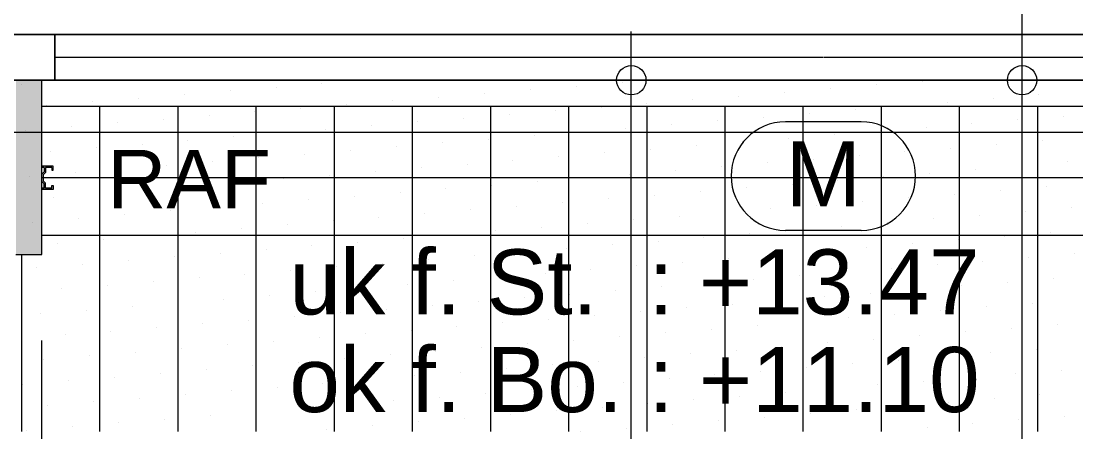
# Model space of a CAD drawing. Header units: metres. Extents: x 0.003 to 0.843, y 0.003 to 0.597.
# Drawn here: x 0.57612 to 0.60851, y 0.19179 to 0.20441 of the extents above; entities that cross this region are included whole.
import ezdxf

# ---------------------------------------------------------------- set-up
doc = ezdxf.new("R2010")
doc.units = ezdxf.units.M
for name, pattern in [('AUSGEZOGEN', [0]), ('PHANTOM', [63.5, 31.75, -6.35, 6.35, -6.35, 6.35, -6.35]), ('PUNKT', [6.35, 0, -6.35]), ('RAND', [44.45, 12.7, -6.35, 12.7, -6.35, 0, -6.35]), ('VERDECKT', [9.525, 6.35, -3.175])]:
    doc.linetypes.add(name, pattern=pattern)
for name, color, linetype, lineweight in [('Ausbau Raeume', 7, 'AUSGEZOGEN', 18), ('Bodenplatte', 7, 'AUSGEZOGEN', 18), ('Daemmung', 7, 'AUSGEZOGEN', 18), ('Decke', 7, 'AUSGEZOGEN', 35), ('Deckendaemmung', 7, 'AUSGEZOGEN', 13), ('Elektro Text', 2, 'AUSGEZOGEN', 18), ('Fenster', 7, 'AUSGEZOGEN', 18), ('Rolladen', 7, 'AUSGEZOGEN', 13), ('Text Koten', 7, 'AUSGEZOGEN', 25), ('Text Werkplan Ausfuehrung', 7, 'AUSGEZOGEN', 25), ('Wand Beton bewehrt', 7, 'AUSGEZOGEN', 35), ('Werkplan- Ausfuehrungsmasse', 7, 'AUSGEZOGEN', 13)]:
    doc.layers.add(name, color=color, linetype=linetype, lineweight=lineweight)
doc.styles.add('ARIAL', font='ARIAL.TTF')

msp = doc.modelspace()

# ---------------------------------------------------------------- hatches: boundary and pattern name
at = {"layer": 'Daemmung', "linetype": 'AUSGEZOGEN', "lineweight": 13}
msp.add_hatch(color=32, dxfattribs=at).paths.add_polyline_path([(0.57676, 0.199397), (0.57676, 0.202597), (0.57596, 0.202597), (0.57596, 0.199397), (0.57596, 0.198597), (0.57596, 0.198117), (0.57596, 0.197637), (0.57596, 0.197237), (0.57676, 0.197237), (0.57676, 0.197637), (0.57676, 0.198117), (0.57676, 0.198597)])

# ---------------------------------------------------------------- linework, layer by layer
at = {"layer": 'Ausbau Raeume', "color": 254, "linetype": 'AUSGEZOGEN', "lineweight": 18}
for p, q in [((0.578542, 0.199003), (0.578542, 0.201797)), ((0.580942, 0.199003), (0.580942, 0.201797)), ((0.583342, 0.199003), (0.583342, 0.201797)), ((0.585742, 0.199003), (0.585742, 0.201797)), ((0.588142, 0.199003), (0.588142, 0.201797)), ((0.590542, 0.199003), (0.590542, 0.201797)), ((0.592942, 0.199003), (0.592942, 0.201797)), ((0.595342, 0.199003), (0.595342, 0.201797)), ((0.597742, 0.199003), (0.597742, 0.201797)), ((0.600142, 0.199003), (0.600142, 0.201797)), ((0.602542, 0.199003), (0.602542, 0.201797)), ((0.604942, 0.199003), (0.604942, 0.201797)), ((0.607342, 0.199003), (0.607342, 0.201797)), ((0.578542, 0.191803), (0.578542, 0.198989)), ((0.580942, 0.191803), (0.580942, 0.198989)), ((0.583342, 0.191803), (0.583342, 0.198989)), ((0.585742, 0.191803), (0.585742, 0.198989)), ((0.588142, 0.191803), (0.588142, 0.198989)), ((0.590542, 0.191803), (0.590542, 0.198989)), ((0.592942, 0.191803), (0.592942, 0.198989)), ((0.595342, 0.191803), (0.595342, 0.198989)), ((0.597742, 0.191803), (0.597742, 0.198989)), ((0.600142, 0.191803), (0.600142, 0.198989)), ((0.602542, 0.191803), (0.602542, 0.198989)), ((0.604942, 0.191803), (0.604942, 0.198989)), ((0.607342, 0.191803), (0.607342, 0.198989)), ((0.576142, 0.191803), (0.576142, 0.197237))]:
    msp.add_line(p, q, dxfattribs=at)
at = {"layer": 'Bodenplatte', "color": 92, "linetype": 'VERDECKT', "lineweight": 18, "true_color": 0x00c600}
msp.add_line((0.32236, 0.202597), (0.63436, 0.202597), dxfattribs=at)
at = {"layer": 'Daemmung', "color": 211, "linetype": 'AUSGEZOGEN', "lineweight": 13, "true_color": 0xff70ff}
for p, q in [((0.59486, 0.202597), (0.59486, 0.204097)), ((0.59486, 0.202597), (0.59336, 0.202597)), ((0.59486, 0.202597), (0.59636, 0.202597)), ((0.59486, 0.202597), (0.59486, 0.202597)), ((0.59486, 0.160997), (0.59486, 0.202597))]:
    msp.add_line(p, q, dxfattribs=at)
at = {"layer": 'Daemmung', "color": 7, "linetype": 'AUSGEZOGEN', "lineweight": 13}
for p, q in [((0.57676, 0.202597), (0.57596, 0.202597)), ((0.57676, 0.199397), (0.57676, 0.202597)), ((0.57676, 0.198597), (0.57676, 0.199397)), ((0.57676, 0.198117), (0.57676, 0.198597)), ((0.57676, 0.197637), (0.57676, 0.198117)), ((0.57676, 0.197237), (0.57676, 0.197637)), ((0.57596, 0.197237), (0.57676, 0.197237))]:
    msp.add_line(p, q, dxfattribs=at)
at = {"layer": 'Daemmung', "color": 211, "linetype": 'AUSGEZOGEN', "lineweight": 13, "true_color": 0xff70ff}
msp.add_circle((0.59486, 0.202597), 0.00045, dxfattribs=at)
at = {"layer": 'Decke', "color": 92, "linetype": 'PHANTOM', "lineweight": 18, "true_color": 0x00c600}
msp.add_line((0.32236, 0.202597), (0.63436, 0.202597), dxfattribs=at)
at = {"layer": 'Decke', "color": 92, "linetype": 'RAND', "lineweight": 18, "true_color": 0x00c600}
msp.add_line((0.31916, 0.200997), (0.63756, 0.200997), dxfattribs=at)
at = {"layer": 'Deckendaemmung', "color": 211, "linetype": 'AUSGEZOGEN', "lineweight": 13, "true_color": 0xff70ff}
for p, q in [((0.576142, 0.202468), (0.576142, 0.202468)), ((0.577551, 0.202581), (0.577551, 0.202581)), ((0.58536, 0.2025), (0.58536, 0.2025)), ((0.594578, 0.202533), (0.594578, 0.202533)), ((0.602387, 0.202452), (0.602387, 0.202452)), ((0.603796, 0.202565), (0.603796, 0.202565)), ((0.581132, 0.20216), (0.581132, 0.20216)), ((0.582541, 0.202274), (0.582541, 0.202274)), ((0.583951, 0.202387), (0.583951, 0.202387)), ((0.59035, 0.202193), (0.59035, 0.202193)), ((0.591759, 0.202306), (0.591759, 0.202306)), ((0.593169, 0.202419), (0.593169, 0.202419)), ((0.599568, 0.202225), (0.599568, 0.202225)), ((0.600977, 0.202338), (0.600977, 0.202338)), ((0.607377, 0.202144), (0.607377, 0.202144)), ((0.576903, 0.20182), (0.576903, 0.20182)), ((0.578313, 0.201933), (0.578313, 0.201933)), ((0.579722, 0.202047), (0.579722, 0.202047)), ((0.586121, 0.201852), (0.586121, 0.201852)), ((0.587531, 0.201966), (0.587531, 0.201966)), ((0.58894, 0.202079), (0.58894, 0.202079)), ((0.58894, 0.202079), (0.58894, 0.202079)), ((0.59534, 0.201885), (0.59534, 0.201885)), ((0.596749, 0.201998), (0.596749, 0.201998)), ((0.598158, 0.202112), (0.598158, 0.202112)), ((0.603148, 0.201804), (0.603148, 0.201804)), ((0.604558, 0.201917), (0.604558, 0.201917)), ((0.605967, 0.202031), (0.605967, 0.202031)), ((0.581893, 0.201512), (0.581893, 0.201512)), ((0.581893, 0.201512), (0.581893, 0.201512)), ((0.583303, 0.201626), (0.583303, 0.201626)), ((0.584712, 0.201739), (0.584712, 0.201739)), ((0.591111, 0.201545), (0.591111, 0.201545)), ((0.592521, 0.201658), (0.592521, 0.201658)), ((0.59393, 0.201771), (0.59393, 0.201771)), ((0.600329, 0.201577), (0.600329, 0.201577)), ((0.601739, 0.20169), (0.601739, 0.20169)), ((0.608138, 0.201496), (0.608138, 0.201496)), ((0.577665, 0.201172), (0.577665, 0.201172)), ((0.579074, 0.201285), (0.579074, 0.201285)), ((0.580484, 0.201399), (0.580484, 0.201399)), ((0.586883, 0.201204), (0.586883, 0.201204)), ((0.588292, 0.201318), (0.588292, 0.201318)), ((0.589702, 0.201431), (0.589702, 0.201431)), ((0.596101, 0.201237), (0.596101, 0.201237)), ((0.59751, 0.20135), (0.59751, 0.20135)), ((0.59892, 0.201464), (0.59892, 0.201464)), ((0.60391, 0.201156), (0.60391, 0.201156)), ((0.605319, 0.201269), (0.605319, 0.201269)), ((0.606729, 0.201382), (0.606729, 0.201382)), ((0.576255, 0.201059), (0.576255, 0.201059)), ((0.582655, 0.200864), (0.582655, 0.200864)), ((0.584064, 0.200978), (0.584064, 0.200978)), ((0.585473, 0.201091), (0.585473, 0.201091)), ((0.591873, 0.200896), (0.591873, 0.200896)), ((0.593282, 0.20101), (0.593282, 0.20101)), ((0.594692, 0.201123), (0.594692, 0.201123)), ((0.601091, 0.200929), (0.601091, 0.200929)), ((0.6025, 0.201042), (0.6025, 0.201042)), ((0.578426, 0.200524), (0.578426, 0.200524)), ((0.579836, 0.200637), (0.579836, 0.200637)), ((0.581245, 0.200751), (0.581245, 0.200751)), ((0.587644, 0.200556), (0.587644, 0.200556)), ((0.589054, 0.20067), (0.589054, 0.20067)), ((0.590463, 0.200783), (0.590463, 0.200783)), ((0.596862, 0.200589), (0.596862, 0.200589)), ((0.598272, 0.200702), (0.598272, 0.200702)), ((0.599681, 0.200815), (0.599681, 0.200815)), ((0.604671, 0.200508), (0.604671, 0.200508)), ((0.60608, 0.200621), (0.60608, 0.200621)), ((0.60749, 0.200734), (0.60749, 0.200734)), ((0.577017, 0.200411), (0.577017, 0.200411)), ((0.583416, 0.200216), (0.583416, 0.200216)), ((0.584825, 0.200329), (0.584825, 0.200329)), ((0.586235, 0.200443), (0.586235, 0.200443)), ((0.592634, 0.200248), (0.592634, 0.200248)), ((0.594044, 0.200362), (0.594044, 0.200362)), ((0.595453, 0.200475), (0.595453, 0.200475)), ((0.601852, 0.200281), (0.601852, 0.200281)), ((0.603262, 0.200394), (0.603262, 0.200394)), ((0.579188, 0.199876), (0.579188, 0.199876)), ((0.580597, 0.199989), (0.580597, 0.199989)), ((0.582007, 0.200103), (0.582007, 0.200103)), ((0.588406, 0.199908), (0.588406, 0.199908)), ((0.589815, 0.200022), (0.589815, 0.200022)), ((0.591225, 0.200135), (0.591225, 0.200135)), ((0.597624, 0.199941), (0.597624, 0.199941)), ((0.599033, 0.200054), (0.599033, 0.200054)), ((0.600443, 0.200167), (0.600443, 0.200167)), ((0.605432, 0.19986), (0.605432, 0.19986)), ((0.606842, 0.199973), (0.606842, 0.199973)), ((0.608251, 0.200086), (0.608251, 0.200086)), ((0.576369, 0.199649), (0.576369, 0.199649)), ((0.577778, 0.199762), (0.577778, 0.199762)), ((0.584177, 0.199568), (0.584177, 0.199568)), ((0.585587, 0.199681), (0.585587, 0.199681)), ((0.586996, 0.199795), (0.586996, 0.199795)), ((0.593395, 0.1996), (0.593395, 0.1996)), ((0.594805, 0.199714), (0.594805, 0.199714)), ((0.596214, 0.199827), (0.596214, 0.199827)), ((0.602614, 0.199633), (0.602614, 0.199633)), ((0.604023, 0.199746), (0.604023, 0.199746)), ((0.604023, 0.199746), (0.604023, 0.199746)), ((0.579949, 0.199228), (0.579949, 0.199228)), ((0.581359, 0.199341), (0.581359, 0.199341)), ((0.582768, 0.199455), (0.582768, 0.199455)), ((0.589167, 0.19926), (0.589167, 0.19926)), ((0.590577, 0.199374), (0.590577, 0.199374)), ((0.591986, 0.199487), (0.591986, 0.199487)), ((0.598385, 0.199293), (0.598385, 0.199293)), ((0.599795, 0.199406), (0.599795, 0.199406)), ((0.601204, 0.199519), (0.601204, 0.199519)), ((0.606194, 0.199212), (0.606194, 0.199212)), ((0.607603, 0.199325), (0.607603, 0.199325)), ((0.57713, 0.199001), (0.57713, 0.199001)), ((0.57854, 0.199114), (0.57854, 0.199114)), ((0.584939, 0.19892), (0.584939, 0.19892)), ((0.586348, 0.199033), (0.586348, 0.199033)), ((0.587758, 0.199147), (0.587758, 0.199147)), ((0.594157, 0.198952), (0.594157, 0.198952)), ((0.595566, 0.199066), (0.595566, 0.199066)), ((0.596976, 0.199179), (0.596976, 0.199179)), ((0.596976, 0.199179), (0.596976, 0.199179)), ((0.603375, 0.198985), (0.603375, 0.198985)), ((0.604784, 0.199098), (0.604784, 0.199098)), ((0.58071, 0.19858), (0.58071, 0.19858)), ((0.58212, 0.198693), (0.58212, 0.198693)), ((0.583529, 0.198807), (0.583529, 0.198807)), ((0.589929, 0.198612), (0.589929, 0.198612)), ((0.589929, 0.198612), (0.589929, 0.198612)), ((0.591338, 0.198726), (0.591338, 0.198726)), ((0.592747, 0.198839), (0.592747, 0.198839)), ((0.599147, 0.198645), (0.599147, 0.198645)), ((0.600556, 0.198758), (0.600556, 0.198758)), ((0.601966, 0.198871), (0.601966, 0.198871)), ((0.606955, 0.198564), (0.606955, 0.198564)), ((0.608365, 0.198677), (0.608365, 0.198677)), ((0.576482, 0.19824), (0.576482, 0.19824)), ((0.577892, 0.198353), (0.577892, 0.198353)), ((0.579301, 0.198466), (0.579301, 0.198466)), ((0.5857, 0.198272), (0.5857, 0.198272)), ((0.58711, 0.198385), (0.58711, 0.198385)), ((0.588519, 0.198499), (0.588519, 0.198499)), ((0.594918, 0.198304), (0.594918, 0.198304)), ((0.596328, 0.198418), (0.596328, 0.198418)), ((0.597737, 0.198531), (0.597737, 0.198531)), ((0.604136, 0.198337), (0.604136, 0.198337)), ((0.605546, 0.19845), (0.605546, 0.19845)), ((0.581472, 0.197932), (0.581472, 0.197932)), ((0.582881, 0.198045), (0.582881, 0.198045)), ((0.582881, 0.198045), (0.582881, 0.198045)), ((0.584291, 0.198159), (0.584291, 0.198159)), ((0.59069, 0.197964), (0.59069, 0.197964)), ((0.592099, 0.198078), (0.592099, 0.198078)), ((0.593509, 0.198191), (0.593509, 0.198191)), ((0.599908, 0.197997), (0.599908, 0.197997)), ((0.601318, 0.19811), (0.601318, 0.19811)), ((0.602727, 0.198223), (0.602727, 0.198223)), ((0.607717, 0.197916), (0.607717, 0.197916)), ((0.577244, 0.197592), (0.577244, 0.197592)), ((0.578653, 0.197705), (0.578653, 0.197705)), ((0.580062, 0.197818), (0.580062, 0.197818)), ((0.586462, 0.197624), (0.586462, 0.197624)), ((0.587871, 0.197737), (0.587871, 0.197737)), ((0.589281, 0.197851), (0.589281, 0.197851)), ((0.59568, 0.197656), (0.59568, 0.197656)), ((0.597089, 0.19777), (0.597089, 0.19777)), ((0.598499, 0.197883), (0.598499, 0.197883)), ((0.604898, 0.197689), (0.604898, 0.197689)), ((0.606307, 0.197802), (0.606307, 0.197802)), ((0.582233, 0.197284), (0.582233, 0.197284)), ((0.583643, 0.197397), (0.583643, 0.197397)), ((0.585052, 0.197511), (0.585052, 0.197511)), ((0.591451, 0.197316), (0.591451, 0.197316)), ((0.592861, 0.19743), (0.592861, 0.19743)), ((0.59427, 0.197543), (0.59427, 0.197543)), ((0.60067, 0.197349), (0.60067, 0.197349)), ((0.602079, 0.197462), (0.602079, 0.197462)), ((0.603488, 0.197575), (0.603488, 0.197575)), ((0.608478, 0.197268), (0.608478, 0.197268)), ((0.578005, 0.196944), (0.578005, 0.196944)), ((0.579414, 0.197057), (0.579414, 0.197057)), ((0.580824, 0.19717), (0.580824, 0.19717)), ((0.587223, 0.196976), (0.587223, 0.196976)), ((0.588633, 0.197089), (0.588633, 0.197089)), ((0.590042, 0.197203), (0.590042, 0.197203)), ((0.596441, 0.197008), (0.596441, 0.197008)), ((0.597851, 0.197122), (0.597851, 0.197122)), ((0.59926, 0.197235), (0.59926, 0.197235)), ((0.605659, 0.197041), (0.605659, 0.197041)), ((0.607069, 0.197154), (0.607069, 0.197154)), ((0.576596, 0.19683), (0.576596, 0.19683)), ((0.582995, 0.196636), (0.582995, 0.196636)), ((0.584404, 0.196749), (0.584404, 0.196749)), ((0.585814, 0.196863), (0.585814, 0.196863)), ((0.592213, 0.196668), (0.592213, 0.196668)), ((0.593622, 0.196782), (0.593622, 0.196782)), ((0.595032, 0.196895), (0.595032, 0.196895)), ((0.601431, 0.196701), (0.601431, 0.196701)), ((0.60284, 0.196814), (0.60284, 0.196814)), ((0.60425, 0.196927), (0.60425, 0.196927)), ((0.578766, 0.196296), (0.578766, 0.196296)), ((0.580176, 0.196409), (0.580176, 0.196409)), ((0.581585, 0.196522), (0.581585, 0.196522)), ((0.587985, 0.196328), (0.587985, 0.196328)), ((0.589394, 0.196441), (0.589394, 0.196441)), ((0.590803, 0.196555), (0.590803, 0.196555)), ((0.597203, 0.19636), (0.597203, 0.19636)), ((0.598612, 0.196474), (0.598612, 0.196474)), ((0.600021, 0.196587), (0.600021, 0.196587)), ((0.606421, 0.196393), (0.606421, 0.196393)), ((0.60783, 0.196506), (0.60783, 0.196506)), ((0.577357, 0.196182), (0.577357, 0.196182)), ((0.583756, 0.195988), (0.583756, 0.195988)), ((0.585166, 0.196101), (0.585166, 0.196101)), ((0.586575, 0.196215), (0.586575, 0.196215)), ((0.592974, 0.19602), (0.592974, 0.19602)), ((0.594384, 0.196134), (0.594384, 0.196134)), ((0.595793, 0.196247), (0.595793, 0.196247)), ((0.602192, 0.196053), (0.602192, 0.196053)), ((0.603602, 0.196166), (0.603602, 0.196166)), ((0.603602, 0.196166), (0.603602, 0.196166)), ((0.605011, 0.196279), (0.605011, 0.196279)), ((0.579528, 0.195648), (0.579528, 0.195648)), ((0.580937, 0.195761), (0.580937, 0.195761)), ((0.582347, 0.195874), (0.582347, 0.195874)), ((0.588746, 0.19568), (0.588746, 0.19568)), ((0.590155, 0.195793), (0.590155, 0.195793)), ((0.591565, 0.195907), (0.591565, 0.195907)), ((0.597964, 0.195712), (0.597964, 0.195712)), ((0.599373, 0.195826), (0.599373, 0.195826)), ((0.600783, 0.195939), (0.600783, 0.195939)), ((0.607182, 0.195745), (0.607182, 0.195745)), ((0.576709, 0.195421), (0.576709, 0.195421)), ((0.578118, 0.195534), (0.578118, 0.195534)), ((0.584518, 0.19534), (0.584518, 0.19534)), ((0.585927, 0.195453), (0.585927, 0.195453)), ((0.587336, 0.195567), (0.587336, 0.195567)), ((0.593736, 0.195372), (0.593736, 0.195372)), ((0.595145, 0.195486), (0.595145, 0.195486)), ((0.596555, 0.195599), (0.596555, 0.195599)), ((0.596555, 0.195599), (0.596555, 0.195599)), ((0.602954, 0.195405), (0.602954, 0.195405)), ((0.604363, 0.195518), (0.604363, 0.195518)), ((0.605773, 0.195631), (0.605773, 0.195631)), ((0.580289, 0.195), (0.580289, 0.195)), ((0.581699, 0.195113), (0.581699, 0.195113)), ((0.583108, 0.195226), (0.583108, 0.195226)), ((0.589507, 0.195032), (0.589507, 0.195032)), ((0.589507, 0.195032), (0.589507, 0.195032)), ((0.590917, 0.195145), (0.590917, 0.195145)), ((0.592326, 0.195259), (0.592326, 0.195259)), ((0.598725, 0.195064), (0.598725, 0.195064)), ((0.600135, 0.195178), (0.600135, 0.195178)), ((0.601544, 0.195291), (0.601544, 0.195291)), ((0.607944, 0.195097), (0.607944, 0.195097)), ((0.57747, 0.194773), (0.57747, 0.194773)), ((0.57888, 0.194886), (0.57888, 0.194886)), ((0.585279, 0.194692), (0.585279, 0.194692)), ((0.586688, 0.194805), (0.586688, 0.194805)), ((0.588098, 0.194919), (0.588098, 0.194919)), ((0.594497, 0.194724), (0.594497, 0.194724)), ((0.595907, 0.194837), (0.595907, 0.194837)), ((0.597316, 0.194951), (0.597316, 0.194951)), ((0.603715, 0.194756), (0.603715, 0.194756)), ((0.605125, 0.19487), (0.605125, 0.19487)), ((0.606534, 0.194983), (0.606534, 0.194983)), ((0.581051, 0.194352), (0.581051, 0.194352)), ((0.58246, 0.194465), (0.58246, 0.194465)), ((0.58246, 0.194465), (0.58246, 0.194465)), ((0.58387, 0.194578), (0.58387, 0.194578)), ((0.590269, 0.194384), (0.590269, 0.194384)), ((0.591678, 0.194497), (0.591678, 0.194497)), ((0.593088, 0.194611), (0.593088, 0.194611)), ((0.599487, 0.194416), (0.599487, 0.194416)), ((0.600896, 0.19453), (0.600896, 0.19453)), ((0.602306, 0.194643), (0.602306, 0.194643)), ((0.578232, 0.194125), (0.578232, 0.194125)), ((0.579641, 0.194238), (0.579641, 0.194238)), ((0.58604, 0.194044), (0.58604, 0.194044)), ((0.58745, 0.194157), (0.58745, 0.194157)), ((0.588859, 0.19427), (0.588859, 0.19427)), ((0.595259, 0.194076), (0.595259, 0.194076)), ((0.596668, 0.194189), (0.596668, 0.194189)), ((0.598077, 0.194303), (0.598077, 0.194303)), ((0.604477, 0.194108), (0.604477, 0.194108)), ((0.605886, 0.194222), (0.605886, 0.194222)), ((0.607296, 0.194335), (0.607296, 0.194335)), ((0.576822, 0.194011), (0.576822, 0.194011)), ((0.581812, 0.193703), (0.581812, 0.193703)), ((0.583222, 0.193817), (0.583222, 0.193817)), ((0.584631, 0.19393), (0.584631, 0.19393)), ((0.59103, 0.193736), (0.59103, 0.193736)), ((0.59244, 0.193849), (0.59244, 0.193849)), ((0.593849, 0.193963), (0.593849, 0.193963)), ((0.600248, 0.193768), (0.600248, 0.193768)), ((0.601658, 0.193882), (0.601658, 0.193882)), ((0.603067, 0.193995), (0.603067, 0.193995)), ((0.578993, 0.193477), (0.578993, 0.193477)), ((0.580403, 0.19359), (0.580403, 0.19359)), ((0.586802, 0.193396), (0.586802, 0.193396)), ((0.588211, 0.193509), (0.588211, 0.193509)), ((0.589621, 0.193622), (0.589621, 0.193622)), ((0.59602, 0.193428), (0.59602, 0.193428)), ((0.597429, 0.193541), (0.597429, 0.193541)), ((0.598839, 0.193655), (0.598839, 0.193655)), ((0.605238, 0.19346), (0.605238, 0.19346)), ((0.606648, 0.193574), (0.606648, 0.193574)), ((0.608057, 0.193687), (0.608057, 0.193687)), ((0.576174, 0.19325), (0.576174, 0.19325)), ((0.577584, 0.193363), (0.577584, 0.193363)), ((0.582574, 0.193055), (0.582574, 0.193055)), ((0.583983, 0.193169), (0.583983, 0.193169)), ((0.585392, 0.193282), (0.585392, 0.193282)), ((0.591792, 0.193088), (0.591792, 0.193088)), ((0.593201, 0.193201), (0.593201, 0.193201)), ((0.594611, 0.193315), (0.594611, 0.193315)), ((0.60101, 0.19312), (0.60101, 0.19312)), ((0.602419, 0.193234), (0.602419, 0.193234)), ((0.603829, 0.193347), (0.603829, 0.193347)), ((0.579755, 0.192829), (0.579755, 0.192829)), ((0.581164, 0.192942), (0.581164, 0.192942)), ((0.587563, 0.192748), (0.587563, 0.192748)), ((0.588973, 0.192861), (0.588973, 0.192861)), ((0.590382, 0.192974), (0.590382, 0.192974)), ((0.596781, 0.19278), (0.596781, 0.19278)), ((0.598191, 0.192893), (0.598191, 0.192893)), ((0.5996, 0.193007), (0.5996, 0.193007)), ((0.605999, 0.192812), (0.605999, 0.192812)), ((0.607409, 0.192926), (0.607409, 0.192926)), ((0.576936, 0.192602), (0.576936, 0.192602)), ((0.578345, 0.192715), (0.578345, 0.192715)), ((0.583335, 0.192407), (0.583335, 0.192407)), ((0.584744, 0.192521), (0.584744, 0.192521)), ((0.586154, 0.192634), (0.586154, 0.192634)), ((0.592553, 0.19244), (0.592553, 0.19244)), ((0.593962, 0.192553), (0.593962, 0.192553)), ((0.595372, 0.192667), (0.595372, 0.192667)), ((0.601771, 0.192472), (0.601771, 0.192472)), ((0.603181, 0.192586), (0.603181, 0.192586)), ((0.60459, 0.192699), (0.60459, 0.192699)), ((0.60459, 0.192699), (0.60459, 0.192699)), ((0.580516, 0.192181), (0.580516, 0.192181)), ((0.581926, 0.192294), (0.581926, 0.192294)), ((0.588325, 0.1921), (0.588325, 0.1921)), ((0.589734, 0.192213), (0.589734, 0.192213)), ((0.591144, 0.192326), (0.591144, 0.192326)), ((0.597543, 0.192132), (0.597543, 0.192132)), ((0.597543, 0.192132), (0.597543, 0.192132)), ((0.598952, 0.192245), (0.598952, 0.192245)), ((0.600362, 0.192359), (0.600362, 0.192359)), ((0.606761, 0.192164), (0.606761, 0.192164)), ((0.60817, 0.192278), (0.60817, 0.192278)), ((0.576288, 0.19184), (0.576288, 0.19184)), ((0.577697, 0.191954), (0.577697, 0.191954)), ((0.579107, 0.192067), (0.579107, 0.192067)), ((0.585506, 0.191873), (0.585506, 0.191873)), ((0.586915, 0.191986), (0.586915, 0.191986)), ((0.593314, 0.191792), (0.593314, 0.191792)), ((0.594724, 0.191905), (0.594724, 0.191905)), ((0.596133, 0.192019), (0.596133, 0.192019)), ((0.602533, 0.191824), (0.602533, 0.191824)), ((0.603942, 0.191938), (0.603942, 0.191938)), ((0.605351, 0.192051), (0.605351, 0.192051))]:
    msp.add_line(p, q, dxfattribs=at)
at = {"layer": 'Elektro Text', "color": 40, "linetype": 'AUSGEZOGEN', "lineweight": 18}
for p, q in [((0.601921, 0.201317), (0.599593, 0.201317)), ((0.601921, 0.197984), (0.599593, 0.197984))]:
    msp.add_line(p, q, dxfattribs=at)
for centre, start, end in [((0.599593, 0.199651), 90, 270), ((0.601921, 0.199651), 270, 90)]:
    msp.add_arc(centre, 0.001667, start, end, dxfattribs=at)
at = {"layer": 'Fenster', "color": 7, "linetype": 'AUSGEZOGEN', "lineweight": 13}
for p, q in [((0.60075, 0.203297), (0.57716, 0.203297)), ((0.62436, 0.203297), (0.60077, 0.203297)), ((0.57676, 0.201797), (0.62476, 0.201797))]:
    msp.add_line(p, q, dxfattribs=at)
for points in [[(0.57716, 0.202597), (0.57496, 0.202597), (0.57496, 0.203997), (0.57716, 0.203997), (0.57716, 0.202597)], [(0.62436, 0.202597), (0.57716, 0.202597), (0.57716, 0.203997), (0.62436, 0.203997), (0.62436, 0.202597)]]:
    msp.add_lwpolyline(points, dxfattribs=at)
at = {"layer": 'Rolladen', "color": 7, "linetype": 'AUSGEZOGEN', "lineweight": 13}
for p, q in [((0.57677, 0.199917), (0.57677, 0.199957)), ((0.57711, 0.199957), (0.57677, 0.199957)), ((0.57683, 0.199917), (0.57677, 0.199917)), ((0.57683, 0.199917), (0.57683, 0.199777)), ((0.57687, 0.199917), (0.57687, 0.199761)), ((0.57707, 0.199917), (0.57687, 0.199917)), ((0.57707, 0.199917), (0.57707, 0.199837)), ((0.57711, 0.199837), (0.57711, 0.199957)), ((0.57683, 0.199777), (0.57676, 0.199707)), ((0.57676, 0.199487), (0.57676, 0.199707)), ((0.57676, 0.199547), (0.57676, 0.199647)), ((0.57676, 0.199537), (0.57676, 0.199547)), ((0.57687, 0.199761), (0.5768, 0.199691)), ((0.5768, 0.199691), (0.5768, 0.199504)), ((0.57707, 0.199837), (0.57711, 0.199837)), ((0.57683, 0.199417), (0.57676, 0.199487)), ((0.57683, 0.199277), (0.57677, 0.199277)), ((0.57677, 0.199237), (0.57677, 0.199277)), ((0.57711, 0.199237), (0.57677, 0.199237)), ((0.57687, 0.199434), (0.5768, 0.199504)), ((0.57683, 0.199277), (0.57683, 0.199417)), ((0.57687, 0.199277), (0.57687, 0.199434)), ((0.57707, 0.199277), (0.57687, 0.199277)), ((0.57707, 0.199357), (0.57711, 0.199357)), ((0.57707, 0.199277), (0.57707, 0.199357)), ((0.57711, 0.199357), (0.57711, 0.199237))]:
    msp.add_line(p, q, dxfattribs=at)
at = {"layer": 'Rolladen', "color": 7, "linetype": 'PHANTOM', "lineweight": 13}
for p, q in [((0.62476, 0.199597), (0.57676, 0.199597)), ((0.57676, 0.197837), (0.62476, 0.197837))]:
    msp.add_line(p, q, dxfattribs=at)
at = {"layer": 'Wand Beton bewehrt', "color": 180, "linetype": 'PUNKT', "lineweight": 18}
for p, q in [((0.62676, 0.203997), (0.57476, 0.203997)), ((0.57596, 0.202597), (0.57676, 0.202597)), ((0.57676, 0.202597), (0.62476, 0.202597))]:
    msp.add_line(p, q, dxfattribs=at)
at = {"layer": 'Werkplan- Ausfuehrungsmasse', "color": 7, "linetype": 'AUSGEZOGEN', "lineweight": 13}
for q in [(0.60686, 0.206197), (0.60536, 0.202597), (0.60836, 0.202597), (0.60686, 0.202597)]:
    msp.add_line((0.60686, 0.202597), q, dxfattribs=at)
for points in [[(0.60686, 0.117097), (0.60686, 0.197948), (0.60686, 0.197948), (0.60686, 0.202597)], [(0.57676, 0.187597), (0.57676, 0.188222), (0.57676, 0.188222), (0.57676, 0.188222), (0.57676, 0.188222), (0.57676, 0.188222), (0.57676, 0.188222), (0.57676, 0.188222), (0.57676, 0.188222), (0.57676, 0.188222), (0.57676, 0.188222), (0.57676, 0.188222), (0.57676, 0.188222), (0.57676, 0.194597)]]:
    msp.add_lwpolyline(points, dxfattribs=at)
msp.add_circle((0.60686, 0.202597), 0.00045, dxfattribs=at)

# ---------------------------------------------------------------- texts
at = {"layer": 'Elektro Text', "color": 40, "linetype": 'AUSGEZOGEN', "lineweight": 18, "insert": (0.599593, 0.198717), "char_height": 0.002, "width": 0.001, "attachment_point": 7, "style": 'ARIAL'}
msp.add_mtext('M', dxfattribs=at)
at = {"layer": 'Text Koten', "color": 7, "linetype": 'AUSGEZOGEN', "lineweight": 18, "char_height": 0.002, "width": 0.001, "attachment_point": 7, "style": 'ARIAL'}
for s, insert in [('uk\\~f.\\~St.\\~\\~:\\~+13.47', (0.58436, 0.195371)), ('ok\\~f.\\~Bo.\\~:\\~+11.10', (0.58436, 0.192371))]:
    msp.add_mtext(s, dxfattribs=dict(at, insert=insert))
at = {"layer": 'Text Werkplan Ausfuehrung', "color": 7, "linetype": 'AUSGEZOGEN', "lineweight": 18, "insert": (0.578766, 0.198657), "char_height": 0.0018, "width": 0.0009, "attachment_point": 7, "style": 'ARIAL'}
msp.add_mtext('RAF', dxfattribs=at)

doc.saveas('drawing.dxf')
